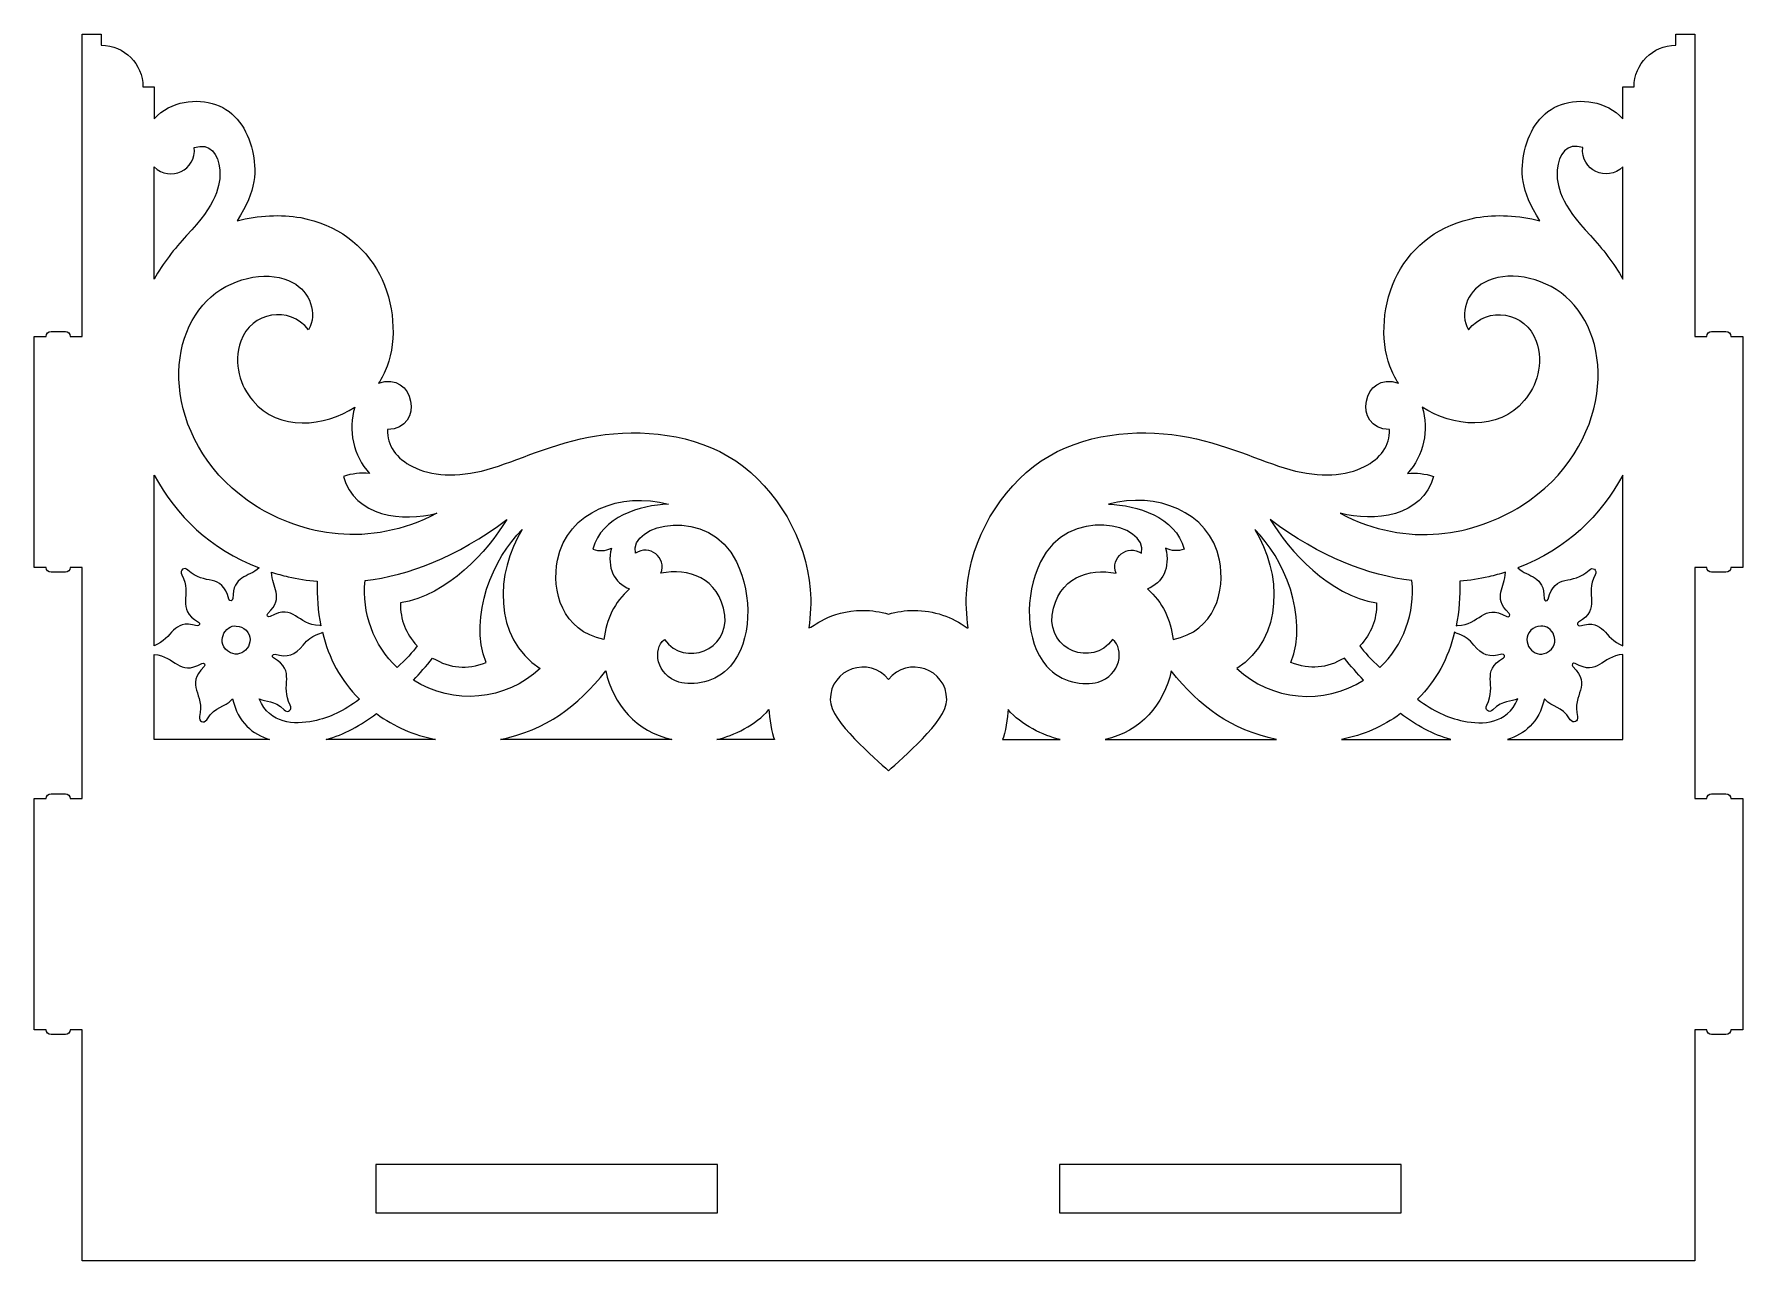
# Model space of a CAD drawing. Header units: centimetres. Extents: x -58 to 67, y -35 to 41.
# Drawn here: x -31.86 to -10.56, y 12.6 to 27.89 of the extents above; entities that cross this region are included whole.
import ezdxf

# ---------------------------------------------------------------- set-up
doc = ezdxf.new("R2010")
doc.units = ezdxf.units.CM
doc.header["$MEASUREMENT"] = 0
doc.layers.add('layer 1', color=7, linetype='Continuous')

msp = doc.modelspace()

# ---------------------------------------------------------------- linework, layer by layer
at = {"layer": 'layer 1', "color": 142, "lineweight": 9}
for points, knots in [([(-31.2642, 24.11956), (-31.2642, 24.11956), (-31.4142, 24.11956), (-31.4142, 24.11956), (-31.4142, 24.11956), (-31.4142, 24.15256), (-31.4412, 24.17956), (-31.4742, 24.17956), (-31.4742, 24.17956), (-31.4742, 24.17956), (-31.6542, 24.17956), (-31.6542, 24.17956), (-31.6542, 24.17956), (-31.6872, 24.17956), (-31.7142, 24.15256), (-31.7142, 24.11956), (-31.7142, 24.11956), (-31.7142, 24.11956), (-31.8642, 24.11956), (-31.8642, 24.11956), (-31.8642, 24.11956), (-31.8642, 24.11956), (-31.8642, 21.23956), (-31.8642, 21.23956), (-31.8642, 21.23956), (-31.8642, 21.23956), (-31.7142, 21.23956), (-31.7142, 21.23956), (-31.7142, 21.23956), (-31.7142, 21.20656), (-31.6872, 21.17956), (-31.6542, 21.17956), (-31.6542, 21.17956), (-31.6542, 21.17956), (-31.4742, 21.17956), (-31.4742, 21.17956), (-31.4742, 21.17956), (-31.4412, 21.17956), (-31.4142, 21.20656), (-31.4142, 21.23956), (-31.4142, 21.23956), (-31.4142, 21.23956), (-31.2642, 21.23956), (-31.2642, 21.23956), (-31.2642, 21.23956), (-31.2642, 21.23956), (-31.2642, 18.35956), (-31.2642, 18.35956), (-31.2642, 18.35956), (-31.2642, 18.35956), (-31.4142, 18.35956), (-31.4142, 18.35956), (-31.4142, 18.35956), (-31.4142, 18.39256), (-31.4412, 18.41956), (-31.4742, 18.41956), (-31.4742, 18.41956), (-31.4742, 18.41956), (-31.6542, 18.41956), (-31.6542, 18.41956), (-31.6542, 18.41956), (-31.6872, 18.41956), (-31.7142, 18.39256), (-31.7142, 18.35956), (-31.7142, 18.35956), (-31.7142, 18.35956), (-31.8642, 18.35956), (-31.8642, 18.35956), (-31.8642, 18.35956), (-31.8642, 18.35956), (-31.8642, 15.47956), (-31.8642, 15.47956), (-31.8642, 15.47956), (-31.8642, 15.47956), (-31.7142, 15.47956), (-31.7142, 15.47956), (-31.7142, 15.47956), (-31.7142, 15.44656), (-31.6872, 15.41956), (-31.6542, 15.41956), (-31.6542, 15.41956), (-31.6542, 15.41956), (-31.4742, 15.41956), (-31.4742, 15.41956), (-31.4742, 15.41956), (-31.4412, 15.41956), (-31.4142, 15.44656), (-31.4142, 15.47956), (-31.4142, 15.47956), (-31.4142, 15.47956), (-31.2642, 15.47956), (-31.2642, 15.47956), (-31.2642, 15.47956), (-31.2642, 15.47956), (-31.2642, 12.59956), (-31.2642, 12.59956), (-31.2642, 12.59956), (-31.2642, 12.59956), (-11.1642, 12.59956), (-11.1642, 12.59956), (-11.1642, 12.59956), (-11.1642, 12.59956), (-11.1642, 15.47956), (-11.1642, 15.47956), (-11.1642, 15.47956), (-11.1642, 15.47956), (-11.0142, 15.47956), (-11.0142, 15.47956), (-11.0142, 15.47956), (-11.0142, 15.44656), (-10.9872, 15.41956), (-10.9542, 15.41956), (-10.9542, 15.41956), (-10.9542, 15.41956), (-10.7742, 15.41956), (-10.7742, 15.41956), (-10.7742, 15.41956), (-10.7412, 15.41956), (-10.7142, 15.44656), (-10.7142, 15.47956), (-10.7142, 15.47956), (-10.7142, 15.47956), (-10.5642, 15.47956), (-10.5642, 15.47956), (-10.5642, 15.47956), (-10.5642, 15.47956), (-10.5642, 18.35956), (-10.5642, 18.35956), (-10.5642, 18.35956), (-10.5642, 18.35956), (-10.7142, 18.35956), (-10.7142, 18.35956), (-10.7142, 18.35956), (-10.7142, 18.39256), (-10.7412, 18.41956), (-10.7742, 18.41956), (-10.7742, 18.41956), (-10.7742, 18.41956), (-10.9542, 18.41956), (-10.9542, 18.41956), (-10.9542, 18.41956), (-10.9872, 18.41956), (-11.0142, 18.39256), (-11.0142, 18.35956), (-11.0142, 18.35956), (-11.0142, 18.35956), (-11.1642, 18.35956), (-11.1642, 18.35956), (-11.1642, 18.35956), (-11.1642, 18.35956), (-11.1642, 21.23956), (-11.1642, 21.23956), (-11.1642, 21.23956), (-11.1642, 21.23956), (-11.0142, 21.23956), (-11.0142, 21.23956), (-11.0142, 21.23956), (-11.0142, 21.20656), (-10.9872, 21.17956), (-10.9542, 21.17956), (-10.9542, 21.17956), (-10.9542, 21.17956), (-10.7742, 21.17956), (-10.7742, 21.17956), (-10.7742, 21.17956), (-10.7412, 21.17956), (-10.7142, 21.20656), (-10.7142, 21.23956), (-10.7142, 21.23956), (-10.7142, 21.23956), (-10.5642, 21.23956), (-10.5642, 21.23956), (-10.5642, 21.23956), (-10.5642, 21.23956), (-10.5642, 24.11956), (-10.5642, 24.11956), (-10.5642, 24.11956), (-10.5642, 24.11956), (-10.7142, 24.11956), (-10.7142, 24.11956), (-10.7142, 24.11956), (-10.7142, 24.15256), (-10.7412, 24.17956), (-10.7742, 24.17956), (-10.7742, 24.17956), (-10.7742, 24.17956), (-10.9542, 24.17956), (-10.9542, 24.17956), (-10.9542, 24.17956), (-10.9872, 24.17956), (-11.0142, 24.15256), (-11.0142, 24.11956), (-11.0142, 24.11956), (-11.0142, 24.11956), (-11.1642, 24.11956), (-11.1642, 24.11956), (-11.1642, 24.11956), (-11.1642, 24.11956), (-11.1642, 27.88562), (-11.1642, 27.88562), (-11.1642, 27.88562), (-11.24167, 27.88562), (-11.32192, 27.88562), (-11.40103, 27.88562), (-11.40103, 27.88562), (-11.40103, 27.84067), (-11.40103, 27.79382), (-11.40103, 27.74794), (-11.40103, 27.74794), (-11.68836, 27.74794), (-11.91991, 27.5155), (-11.91991, 27.22909), (-11.91991, 27.22909), (-11.96671, 27.22909), (-12.01377, 27.22909), (-12.05874, 27.22909), (-12.05874, 27.22909), (-12.05874, 27.0974), (-12.05874, 26.96596), (-12.05874, 26.83265), (-12.05874, 26.83265), (-12.2695, 27.05864), (-12.59283, 27.09025), (-12.8262, 27.00931), (-12.8262, 27.00931), (-13.07388, 26.92282), (-13.21891, 26.70653), (-13.28466, 26.43278), (-13.28466, 26.43278), (-13.33977, 26.20124), (-13.33792, 25.9282), (-13.09462, 25.56151), (-13.09462, 25.56151), (-13.36032, 25.6291), (-13.63864, 25.64272), (-13.88656, 25.59935), (-13.88656, 25.59935), (-14.33416, 25.52024), (-14.67825, 25.25527), (-14.86755, 24.89668), (-14.86755, 24.89668), (-15.05574, 24.5374), (-15.08827, 24.08609), (-14.96397, 23.74732), (-14.96397, 23.74732), (-14.93581, 23.66893), (-14.89986, 23.59858), (-14.85672, 23.53471), (-14.85672, 23.53471), (-15.29995, 23.70419), (-15.44319, 22.96532), (-14.96926, 22.95818), (-14.96926, 22.95818), (-14.95843, 22.7626), (-15.08643, 22.59518), (-15.28104, 22.49693), (-15.28104, 22.49693), (-15.51073, 22.37725), (-15.83037, 22.35649), (-16.20972, 22.46005), (-16.20972, 22.46005), (-16.58814, 22.56358), (-17.02401, 22.7942), (-17.57539, 22.88068), (-17.57539, 22.88068), (-18.12748, 22.96717), (-18.79507, 22.9132), (-19.31028, 22.56728), (-19.31028, 22.56728), (-19.82568, 22.22138), (-20.18868, 21.58535), (-20.23918, 20.9657), (-20.23918, 20.9657), (-20.25165, 20.8174), (-20.24169, 20.63734), (-20.22027, 20.4881), (-20.22027, 20.4881), (-20.22027, 20.4881), (-20.23528, 20.4881), (-20.23528, 20.4881), (-20.23528, 20.4881), (-20.41984, 20.62423), (-20.6479, 20.70476), (-20.8947, 20.70476), (-20.8947, 20.70476), (-21.00426, 20.70476), (-21.11175, 20.68867), (-21.21421, 20.65796), (-21.21421, 20.65796), (-21.31665, 20.68867), (-21.42414, 20.70476), (-21.5337, 20.70476), (-21.5337, 20.70476), (-21.96358, 20.70476), (-22.15317, 20.4881), (-22.20813, 20.4881), (-22.20813, 20.4881), (-22.18669, 20.63746), (-22.17675, 20.81728), (-22.18923, 20.9657), (-22.18923, 20.9657), (-22.23972, 21.58535), (-22.60272, 22.22137), (-23.11812, 22.56728), (-23.11812, 22.56728), (-23.63332, 22.9132), (-24.30091, 22.96717), (-24.853, 22.88068), (-24.853, 22.88068), (-25.40439, 22.7942), (-25.84026, 22.56358), (-26.21868, 22.46005), (-26.21868, 22.46005), (-26.59803, 22.35649), (-26.91768, 22.37725), (-27.14736, 22.49693), (-27.14736, 22.49693), (-27.34197, 22.59518), (-27.46996, 22.7626), (-27.45913, 22.95818), (-27.45913, 22.95818), (-26.98521, 22.96532), (-27.12844, 23.70419), (-27.57168, 23.53471), (-27.57168, 23.53471), (-27.52854, 23.59858), (-27.49258, 23.66893), (-27.46443, 23.74732), (-27.46443, 23.74732), (-27.34012, 24.08609), (-27.37266, 24.5374), (-27.56085, 24.89668), (-27.56085, 24.89668), (-27.75015, 25.25527), (-28.09423, 25.52024), (-28.54185, 25.59935), (-28.54185, 25.59935), (-28.78974, 25.6427), (-29.06809, 25.6291), (-29.33377, 25.56151), (-29.33377, 25.56151), (-29.09047, 25.9282), (-29.08863, 26.20124), (-29.14374, 26.43278), (-29.14374, 26.43278), (-29.20948, 26.70653), (-29.35452, 26.92282), (-29.6022, 27.00931), (-29.6022, 27.00931), (-29.83557, 27.09025), (-30.15889, 27.05864), (-30.36966, 26.83265), (-30.36966, 26.83265), (-30.36966, 26.96596), (-30.36966, 27.0974), (-30.36966, 27.22909), (-30.36966, 27.22909), (-30.41463, 27.22909), (-30.46168, 27.22909), (-30.50848, 27.22909), (-30.50848, 27.22909), (-30.50848, 27.5155), (-30.74004, 27.74794), (-31.02736, 27.74794), (-31.02736, 27.74794), (-31.02736, 27.79382), (-31.02736, 27.84067), (-31.02736, 27.88562), (-31.02736, 27.88562), (-31.10647, 27.88562), (-31.18672, 27.88562), (-31.2642, 27.88562), (-31.2642, 27.88562), (-31.2642, 27.88562), (-31.2642, 24.11956), (-31.2642, 24.11956)], [0, 0, 0, 0, 0.01052632, 0.01052632, 0.01052632, 0.01052632, 0.02105263, 0.02105263, 0.02105263, 0.02105263, 0.03157895, 0.03157895, 0.03157895, 0.03157895, 0.04210526, 0.04210526, 0.04210526, 0.04210526, 0.05263158, 0.05263158, 0.05263158, 0.05263158, 0.06315789, 0.06315789, 0.06315789, 0.06315789, 0.07368421, 0.07368421, 0.07368421, 0.07368421, 0.08421053, 0.08421053, 0.08421053, 0.08421053, 0.09473684, 0.09473684, 0.09473684, 0.09473684, 0.10526316, 0.10526316, 0.10526316, 0.10526316, 0.11578947, 0.11578947, 0.11578947, 0.11578947, 0.12631579, 0.12631579, 0.12631579, 0.12631579, 0.13684211, 0.13684211, 0.13684211, 0.13684211, 0.14736842, 0.14736842, 0.14736842, 0.14736842, 0.15789474, 0.15789474, 0.15789474, 0.15789474, 0.16842105, 0.16842105, 0.16842105, 0.16842105, 0.17894737, 0.17894737, 0.17894737, 0.17894737, 0.18947368, 0.18947368, 0.18947368, 0.18947368, 0.2, 0.2, 0.2, 0.2, 0.21052632, 0.21052632, 0.21052632, 0.21052632, 0.22105263, 0.22105263, 0.22105263, 0.22105263, 0.23157895, 0.23157895, 0.23157895, 0.23157895, 0.24210526, 0.24210526, 0.24210526, 0.24210526, 0.25263158, 0.25263158, 0.25263158, 0.25263158, 0.26315789, 0.26315789, 0.26315789, 0.26315789, 0.27368421, 0.27368421, 0.27368421, 0.27368421, 0.28421053, 0.28421053, 0.28421053, 0.28421053, 0.29473684, 0.29473684, 0.29473684, 0.29473684, 0.30526316, 0.30526316, 0.30526316, 0.30526316, 0.31578947, 0.31578947, 0.31578947, 0.31578947, 0.32631579, 0.32631579, 0.32631579, 0.32631579, 0.33684211, 0.33684211, 0.33684211, 0.33684211, 0.34736842, 0.34736842, 0.34736842, 0.34736842, 0.35789474, 0.35789474, 0.35789474, 0.35789474, 0.36842105, 0.36842105, 0.36842105, 0.36842105, 0.37894737, 0.37894737, 0.37894737, 0.37894737, 0.38947368, 0.38947368, 0.38947368, 0.38947368, 0.4, 0.4, 0.4, 0.4, 0.41052632, 0.41052632, 0.41052632, 0.41052632, 0.42105263, 0.42105263, 0.42105263, 0.42105263, 0.43157895, 0.43157895, 0.43157895, 0.43157895, 0.44210526, 0.44210526, 0.44210526, 0.44210526, 0.45263158, 0.45263158, 0.45263158, 0.45263158, 0.46315789, 0.46315789, 0.46315789, 0.46315789, 0.47368421, 0.47368421, 0.47368421, 0.47368421, 0.48421053, 0.48421053, 0.48421053, 0.48421053, 0.49473684, 0.49473684, 0.49473684, 0.49473684, 0.50526316, 0.50526316, 0.50526316, 0.50526316, 0.51578947, 0.51578947, 0.51578947, 0.51578947, 0.52631579, 0.52631579, 0.52631579, 0.52631579, 0.53684211, 0.53684211, 0.53684211, 0.53684211, 0.54736842, 0.54736842, 0.54736842, 0.54736842, 0.55789474, 0.55789474, 0.55789474, 0.55789474, 0.56842105, 0.56842105, 0.56842105, 0.56842105, 0.57894737, 0.57894737, 0.57894737, 0.57894737, 0.58947368, 0.58947368, 0.58947368, 0.58947368, 0.6, 0.6, 0.6, 0.6, 0.61052632, 0.61052632, 0.61052632, 0.61052632, 0.62105263, 0.62105263, 0.62105263, 0.62105263, 0.63157895, 0.63157895, 0.63157895, 0.63157895, 0.64210526, 0.64210526, 0.64210526, 0.64210526, 0.65263158, 0.65263158, 0.65263158, 0.65263158, 0.66315789, 0.66315789, 0.66315789, 0.66315789, 0.67368421, 0.67368421, 0.67368421, 0.67368421, 0.68421053, 0.68421053, 0.68421053, 0.68421053, 0.69473684, 0.69473684, 0.69473684, 0.69473684, 0.70526316, 0.70526316, 0.70526316, 0.70526316, 0.71578947, 0.71578947, 0.71578947, 0.71578947, 0.72631579, 0.72631579, 0.72631579, 0.72631579, 0.73684211, 0.73684211, 0.73684211, 0.73684211, 0.74736842, 0.74736842, 0.74736842, 0.74736842, 0.75789474, 0.75789474, 0.75789474, 0.75789474, 0.76842105, 0.76842105, 0.76842105, 0.76842105, 0.77894737, 0.77894737, 0.77894737, 0.77894737, 0.78947368, 0.78947368, 0.78947368, 0.78947368, 0.8, 0.8, 0.8, 0.8, 0.81052632, 0.81052632, 0.81052632, 0.81052632, 0.82105263, 0.82105263, 0.82105263, 0.82105263, 0.83157895, 0.83157895, 0.83157895, 0.83157895, 0.84210526, 0.84210526, 0.84210526, 0.84210526, 0.85263158, 0.85263158, 0.85263158, 0.85263158, 0.86315789, 0.86315789, 0.86315789, 0.86315789, 0.87368421, 0.87368421, 0.87368421, 0.87368421, 0.88421053, 0.88421053, 0.88421053, 0.88421053, 0.89473684, 0.89473684, 0.89473684, 0.89473684, 0.90526316, 0.90526316, 0.90526316, 0.90526316, 0.91578947, 0.91578947, 0.91578947, 0.91578947, 0.92631579, 0.92631579, 0.92631579, 0.92631579, 0.93684211, 0.93684211, 0.93684211, 0.93684211, 0.94736842, 0.94736842, 0.94736842, 0.94736842, 0.95789474, 0.95789474, 0.95789474, 0.95789474, 0.96842105, 0.96842105, 0.96842105, 0.96842105, 0.97894737, 0.97894737, 0.97894737, 0.97894737, 1, 1, 1, 1]), ([(-29.54985, 26.19571), (-29.56807, 26.39471), (-29.66976, 26.5354), (-29.86879, 26.47312), (-29.86879, 26.47312), (-29.83557, 26.19385), (-30.1741, 26.03359), (-30.36966, 26.23445), (-30.36966, 26.23445), (-30.36966, 25.76701), (-30.36966, 25.30025), (-30.36966, 24.83465), (-30.36966, 24.83465), (-30.25435, 25.03181), (-30.12108, 25.2103), (-29.96332, 25.37612), (-29.96332, 25.37612), (-29.5969, 25.76147), (-29.53462, 26.00569), (-29.54985, 26.19571)], [0, 0, 0, 0, 0.16666667, 0.16666667, 0.16666667, 0.16666667, 0.33333333, 0.33333333, 0.33333333, 0.33333333, 0.5, 0.5, 0.5, 0.5, 0.66666667, 0.66666667, 0.66666667, 0.66666667, 1, 1, 1, 1]), ([(-12.87855, 26.19571), (-12.86032, 26.39471), (-12.75864, 26.5354), (-12.5596, 26.47312), (-12.5596, 26.47312), (-12.59283, 26.19385), (-12.25429, 26.03359), (-12.05874, 26.23445), (-12.05874, 26.23445), (-12.05874, 25.76701), (-12.05874, 25.30025), (-12.05874, 24.83465), (-12.05874, 24.83465), (-12.17404, 25.03181), (-12.30732, 25.21031), (-12.46507, 25.37612), (-12.46507, 25.37612), (-12.83149, 25.76147), (-12.89379, 26.00569), (-12.87855, 26.19571)], [0, 0, 0, 0, 0.16666667, 0.16666667, 0.16666667, 0.16666667, 0.33333333, 0.33333333, 0.33333333, 0.33333333, 0.5, 0.5, 0.5, 0.5, 0.66666667, 0.66666667, 0.66666667, 0.66666667, 1, 1, 1, 1]), ([(-28.64377, 24.79312), (-28.90851, 24.9391), (-29.35636, 24.87338), (-29.65707, 24.61394), (-29.65707, 24.61394), (-29.95986, 24.3545), (-30.11392, 23.89951), (-30.04359, 23.40325), (-30.04359, 23.40325), (-29.97231, 22.90675), (-29.67507, 22.36988), (-29.10408, 22.00876), (-29.10408, 22.00876), (-28.53285, 21.64924), (-27.6879, 21.46544), (-26.84661, 21.91696), (-26.84661, 21.91696), (-27.26011, 21.80165), (-27.8763, 21.87361), (-28.0096, 22.37357), (-28.0096, 22.37357), (-27.90052, 22.41047), (-27.79603, 22.42225), (-27.68259, 22.41047), (-27.68259, 22.41047), (-27.88621, 22.63487), (-27.95541, 22.9501), (-27.86731, 23.23837), (-27.86731, 23.23837), (-28.23823, 22.98967), (-28.81983, 22.93468), (-29.14005, 23.31863), (-29.14005, 23.31863), (-29.29042, 23.49781), (-29.38774, 23.77799), (-29.28789, 24.06163), (-29.28789, 24.06163), (-29.16081, 24.42647), (-28.68067, 24.50672), (-28.44384, 24.20231), (-28.44384, 24.20231), (-28.32762, 24.4094), (-28.42399, 24.67252), (-28.64377, 24.79312)], [0, 0, 0, 0, 0.08333333, 0.08333333, 0.08333333, 0.08333333, 0.16666667, 0.16666667, 0.16666667, 0.16666667, 0.25, 0.25, 0.25, 0.25, 0.33333333, 0.33333333, 0.33333333, 0.33333333, 0.41666667, 0.41666667, 0.41666667, 0.41666667, 0.5, 0.5, 0.5, 0.5, 0.58333333, 0.58333333, 0.58333333, 0.58333333, 0.66666667, 0.66666667, 0.66666667, 0.66666667, 0.75, 0.75, 0.75, 0.75, 0.83333333, 0.83333333, 0.83333333, 0.83333333, 1, 1, 1, 1]), ([(-13.78462, 24.79312), (-13.51989, 24.9391), (-13.07203, 24.87338), (-12.77133, 24.61394), (-12.77133, 24.61394), (-12.46854, 24.3545), (-12.31447, 23.89951), (-12.38481, 23.40325), (-12.38481, 23.40325), (-12.45609, 22.90673), (-12.75333, 22.36988), (-13.32432, 22.00876), (-13.32432, 22.00876), (-13.89555, 21.64924), (-14.7405, 21.46544), (-15.58179, 21.91696), (-15.58179, 21.91696), (-15.16828, 21.80165), (-14.5521, 21.87361), (-14.41879, 22.37357), (-14.41879, 22.37357), (-14.52787, 22.41047), (-14.63236, 22.42225), (-14.74581, 22.41047), (-14.74581, 22.41047), (-14.54218, 22.63487), (-14.47299, 22.9501), (-14.56108, 23.23837), (-14.56108, 23.23837), (-14.19016, 22.98967), (-13.60858, 22.93466), (-13.28835, 23.31863), (-13.28835, 23.31863), (-13.13797, 23.49779), (-13.04065, 23.77799), (-13.14051, 24.06163), (-13.14051, 24.06163), (-13.26759, 24.42647), (-13.74774, 24.50674), (-13.98456, 24.20231), (-13.98456, 24.20231), (-14.10078, 24.4094), (-14.0044, 24.67252), (-13.78462, 24.79312)], [0, 0, 0, 0, 0.08333333, 0.08333333, 0.08333333, 0.08333333, 0.16666667, 0.16666667, 0.16666667, 0.16666667, 0.25, 0.25, 0.25, 0.25, 0.33333333, 0.33333333, 0.33333333, 0.33333333, 0.41666667, 0.41666667, 0.41666667, 0.41666667, 0.5, 0.5, 0.5, 0.5, 0.58333333, 0.58333333, 0.58333333, 0.58333333, 0.66666667, 0.66666667, 0.66666667, 0.66666667, 0.75, 0.75, 0.75, 0.75, 0.83333333, 0.83333333, 0.83333333, 0.83333333, 1, 1, 1, 1]), ([(-30.36966, 22.39064), (-30.36966, 21.68174), (-30.36966, 20.97283), (-30.36966, 20.26394), (-30.36966, 20.26394), (-30.11937, 20.35712), (-30.15447, 20.60149), (-29.83372, 20.51416), (-29.83372, 20.51416), (-29.80305, 20.50607), (-29.78691, 20.5439), (-29.81481, 20.55935), (-29.81481, 20.55935), (-30.10852, 20.72635), (-29.88699, 20.89288), (-30.02373, 21.14926), (-30.02373, 21.14926), (-30.05347, 21.20599), (-29.9931, 21.25303), (-29.94808, 21.20783), (-29.94808, 21.20783), (-29.73618, 21.001), (-29.52807, 21.18485), (-29.4364, 20.84671), (-29.4364, 20.84671), (-29.42739, 20.81512), (-29.38774, 20.82064), (-29.38774, 20.85202), (-29.38774, 20.85202), (-29.38774, 21.14377), (-29.19627, 21.11338), (-29.05887, 21.23411), (-29.05887, 21.23411), (-29.6746, 21.47), (-30.08913, 21.88382), (-30.36966, 22.39064)], [0, 0, 0, 0, 0.1, 0.1, 0.1, 0.1, 0.2, 0.2, 0.2, 0.2, 0.3, 0.3, 0.3, 0.3, 0.4, 0.4, 0.4, 0.4, 0.5, 0.5, 0.5, 0.5, 0.6, 0.6, 0.6, 0.6, 0.7, 0.7, 0.7, 0.7, 0.8, 0.8, 0.8, 0.8, 1, 1, 1, 1]), ([(-12.05874, 22.39064), (-12.05874, 21.68174), (-12.05874, 20.97283), (-12.05874, 20.26394), (-12.05874, 20.26394), (-12.30903, 20.35712), (-12.27393, 20.60149), (-12.59467, 20.51416), (-12.59467, 20.51416), (-12.62535, 20.50607), (-12.64149, 20.54389), (-12.61359, 20.55935), (-12.61359, 20.55935), (-12.31984, 20.72645), (-12.54144, 20.89274), (-12.40465, 21.14926), (-12.40465, 21.14926), (-12.37492, 21.20599), (-12.4353, 21.25303), (-12.48031, 21.20783), (-12.48031, 21.20783), (-12.69217, 21.00104), (-12.90045, 21.18478), (-12.99199, 20.84671), (-12.99199, 20.84671), (-13.00099, 20.81512), (-13.04065, 20.82064), (-13.04065, 20.85202), (-13.04065, 20.85202), (-13.04065, 21.14377), (-13.23213, 21.11338), (-13.36953, 21.23411), (-13.36953, 21.23411), (-12.75379, 21.47), (-12.33927, 21.88382), (-12.05874, 22.39064)], [0, 0, 0, 0, 0.1, 0.1, 0.1, 0.1, 0.2, 0.2, 0.2, 0.2, 0.3, 0.3, 0.3, 0.3, 0.4, 0.4, 0.4, 0.4, 0.5, 0.5, 0.5, 0.5, 0.6, 0.6, 0.6, 0.6, 0.7, 0.7, 0.7, 0.7, 0.8, 0.8, 0.8, 0.8, 1, 1, 1, 1]), ([(-23.95846, 22.02764), (-24.54537, 22.18525), (-25.2114, 21.95107), (-25.34026, 21.33052), (-25.34026, 21.33052), (-25.41777, 20.95394), (-25.28356, 20.44498), (-24.76122, 20.34305), (-24.76122, 20.34305), (-24.73293, 20.59076), (-24.63222, 20.81), (-24.4432, 20.97283), (-24.4432, 20.97283), (-24.63324, 21.04571), (-24.72777, 21.23575), (-24.66921, 21.48086), (-24.66921, 21.48086), (-24.74853, 21.44491), (-24.81795, 21.43937), (-24.90073, 21.46727), (-24.90073, 21.46727), (-24.78913, 21.87547), (-24.31176, 22.0159), (-23.95846, 22.02764)], [0, 0, 0, 0, 0.14285714, 0.14285714, 0.14285714, 0.14285714, 0.28571429, 0.28571429, 0.28571429, 0.28571429, 0.42857143, 0.42857143, 0.42857143, 0.42857143, 0.57142857, 0.57142857, 0.57142857, 0.57142857, 0.71428571, 0.71428571, 0.71428571, 0.71428571, 1, 1, 1, 1]), ([(-18.46993, 22.02764), (-17.88307, 22.18523), (-17.217, 21.9511), (-17.08813, 21.33052), (-17.08813, 21.33052), (-17.01063, 20.95394), (-17.14483, 20.44498), (-17.66718, 20.34305), (-17.66718, 20.34305), (-17.69548, 20.59076), (-17.79618, 20.81), (-17.98519, 20.97283), (-17.98519, 20.97283), (-17.79516, 21.04571), (-17.70061, 21.23575), (-17.75919, 21.48086), (-17.75919, 21.48086), (-17.67987, 21.44491), (-17.61046, 21.43937), (-17.52766, 21.46727), (-17.52766, 21.46727), (-17.63926, 21.87547), (-18.11665, 22.0159), (-18.46993, 22.02764)], [0, 0, 0, 0, 0.14285714, 0.14285714, 0.14285714, 0.14285714, 0.28571429, 0.28571429, 0.28571429, 0.28571429, 0.42857143, 0.42857143, 0.42857143, 0.42857143, 0.57142857, 0.57142857, 0.57142857, 0.57142857, 0.71428571, 0.71428571, 0.71428571, 0.71428571, 1, 1, 1, 1]), ([(-23.10915, 21.30977), (-23.44081, 22.01432), (-24.4626, 21.78965), (-24.36664, 21.41701), (-24.36664, 21.41701), (-24.19714, 21.53669), (-23.9739, 21.36188), (-24.05047, 21.16817), (-24.05047, 21.16817), (-23.71608, 21.23236), (-23.32197, 21.12475), (-23.2558, 20.64583), (-23.2558, 20.64583), (-23.19745, 20.21528), (-23.75136, 19.99181), (-24.00711, 20.34119), (-24.00711, 20.34119), (-24.16159, 20.22704), (-24.10596, 19.89367), (-23.827, 19.81264), (-23.827, 19.81264), (-23.64877, 19.76029), (-23.36487, 19.80341), (-23.18569, 20.00983), (-23.18569, 20.00983), (-22.91413, 20.31955), (-22.90878, 20.88961), (-23.10915, 21.30977)], [0, 0, 0, 0, 0.125, 0.125, 0.125, 0.125, 0.25, 0.25, 0.25, 0.25, 0.375, 0.375, 0.375, 0.375, 0.5, 0.5, 0.5, 0.5, 0.625, 0.625, 0.625, 0.625, 0.75, 0.75, 0.75, 0.75, 1, 1, 1, 1]), ([(-19.31925, 21.30977), (-18.98758, 22.01434), (-17.96577, 21.78964), (-18.06175, 21.41701), (-18.06175, 21.41701), (-18.23125, 21.53669), (-18.45448, 21.36188), (-18.37792, 21.16817), (-18.37792, 21.16817), (-18.71232, 21.23236), (-19.10643, 21.12475), (-19.17259, 20.64583), (-19.17259, 20.64583), (-19.23094, 20.21528), (-18.67704, 19.99183), (-18.42129, 20.34119), (-18.42129, 20.34119), (-18.26682, 20.22704), (-18.32242, 19.8937), (-18.60139, 19.81265), (-18.60139, 19.81265), (-18.77962, 19.76029), (-19.06353, 19.80341), (-19.2427, 20.00983), (-19.2427, 20.00983), (-19.51426, 20.31955), (-19.51962, 20.88961), (-19.31925, 21.30977)], [0, 0, 0, 0, 0.125, 0.125, 0.125, 0.125, 0.25, 0.25, 0.25, 0.25, 0.375, 0.375, 0.375, 0.375, 0.5, 0.5, 0.5, 0.5, 0.625, 0.625, 0.625, 0.625, 0.75, 0.75, 0.75, 0.75, 1, 1, 1, 1]), ([(-25.97191, 21.83764), (-26.59965, 21.36557), (-27.19783, 21.14029), (-27.73933, 21.07639), (-27.73933, 21.07639), (-27.78082, 20.6719), (-27.63207, 20.27017), (-27.33852, 19.99181), (-27.33852, 19.99181), (-27.23313, 20.09099), (-27.14298, 20.1874), (-27.09061, 20.26394), (-27.09061, 20.26394), (-27.23566, 20.42237), (-27.29886, 20.58173), (-27.29886, 20.79803), (-27.29886, 20.79803), (-26.70343, 20.8972), (-26.2159, 21.43937), (-25.97191, 21.83764)], [0, 0, 0, 0, 0.16666667, 0.16666667, 0.16666667, 0.16666667, 0.33333333, 0.33333333, 0.33333333, 0.33333333, 0.5, 0.5, 0.5, 0.5, 0.66666667, 0.66666667, 0.66666667, 0.66666667, 1, 1, 1, 1]), ([(-16.45648, 21.83764), (-15.82875, 21.36557), (-15.23056, 21.14029), (-14.68906, 21.07639), (-14.68906, 21.07639), (-14.64757, 20.6719), (-14.79633, 20.27017), (-15.08988, 19.99183), (-15.08988, 19.99183), (-15.19527, 20.09099), (-15.28542, 20.1874), (-15.33778, 20.26394), (-15.33778, 20.26394), (-15.19273, 20.42237), (-15.12954, 20.58173), (-15.12954, 20.79803), (-15.12954, 20.79803), (-15.72496, 20.8972), (-16.21249, 21.43937), (-16.45648, 21.83764)], [0, 0, 0, 0, 0.16666667, 0.16666667, 0.16666667, 0.16666667, 0.33333333, 0.33333333, 0.33333333, 0.33333333, 0.5, 0.5, 0.5, 0.5, 0.66666667, 0.66666667, 0.66666667, 0.66666667, 1, 1, 1, 1]), ([(-25.55475, 19.98007), (-26.15295, 20.3638), (-26.10958, 21.17717), (-25.78191, 21.7115), (-25.78191, 21.7115), (-26.13405, 21.36557), (-26.45736, 20.63039), (-26.23138, 20.0557), (-26.23138, 20.0557), (-26.47717, 19.96483), (-26.66907, 19.98007), (-26.8969, 20.10991), (-26.8969, 20.10991), (-26.97808, 20.00983), (-27.05835, 19.91966), (-27.13743, 19.835), (-27.13743, 19.835), (-26.63748, 19.51976), (-25.98898, 19.58018), (-25.55475, 19.98007)], [0, 0, 0, 0, 0.16666667, 0.16666667, 0.16666667, 0.16666667, 0.33333333, 0.33333333, 0.33333333, 0.33333333, 0.5, 0.5, 0.5, 0.5, 0.66666667, 0.66666667, 0.66666667, 0.66666667, 1, 1, 1, 1]), ([(-16.87365, 19.98007), (-16.27545, 20.3638), (-16.31881, 21.17717), (-16.64649, 21.71149), (-16.64649, 21.71149), (-16.29436, 21.36557), (-15.97104, 20.63039), (-16.19701, 20.0557), (-16.19701, 20.0557), (-15.95122, 19.96483), (-15.75933, 19.98007), (-15.53149, 20.10989), (-15.53149, 20.10989), (-15.45031, 20.00983), (-15.37005, 19.91965), (-15.29097, 19.835), (-15.29097, 19.835), (-15.79092, 19.51976), (-16.43941, 19.58018), (-16.87365, 19.98007)], [0, 0, 0, 0, 0.16666667, 0.16666667, 0.16666667, 0.16666667, 0.33333333, 0.33333333, 0.33333333, 0.33333333, 0.5, 0.5, 0.5, 0.5, 0.66666667, 0.66666667, 0.66666667, 0.66666667, 1, 1, 1, 1]), ([(-28.69773, 21.12505), (-28.76899, 21.14029), (-28.8375, 21.15919), (-28.90506, 21.17993), (-28.90506, 21.17993), (-28.90506, 20.98634), (-28.73539, 20.87957), (-28.95004, 20.66821), (-28.95004, 20.66821), (-28.97239, 20.64583), (-28.94818, 20.61332), (-28.92028, 20.62877), (-28.92028, 20.62877), (-28.61655, 20.80004), (-28.59178, 20.51876), (-28.305, 20.516), (-28.305, 20.516), (-28.2997, 20.516), (-28.29418, 20.51416), (-28.28979, 20.51252), (-28.28979, 20.51252), (-28.32922, 20.69795), (-28.34097, 20.87921), (-28.33476, 21.06832), (-28.33476, 21.06832), (-28.46091, 21.07823), (-28.58151, 21.09899), (-28.69773, 21.12505)], [0, 0, 0, 0, 0.125, 0.125, 0.125, 0.125, 0.25, 0.25, 0.25, 0.25, 0.375, 0.375, 0.375, 0.375, 0.5, 0.5, 0.5, 0.5, 0.625, 0.625, 0.625, 0.625, 0.75, 0.75, 0.75, 0.75, 1, 1, 1, 1]), ([(-13.73067, 21.12505), (-13.6594, 21.14029), (-13.5909, 21.15919), (-13.52334, 21.17993), (-13.52334, 21.17993), (-13.52334, 20.98634), (-13.693, 20.87957), (-13.47835, 20.66821), (-13.47835, 20.66821), (-13.456, 20.64583), (-13.48021, 20.61332), (-13.50811, 20.62877), (-13.50811, 20.62877), (-13.81188, 20.80004), (-13.83661, 20.51876), (-14.1234, 20.516), (-14.1234, 20.516), (-14.12869, 20.516), (-14.13421, 20.51416), (-14.13861, 20.51252), (-14.13861, 20.51252), (-14.09917, 20.69795), (-14.08743, 20.87921), (-14.09364, 21.06832), (-14.09364, 21.06832), (-13.96749, 21.07823), (-13.84689, 21.09899), (-13.73067, 21.12505)], [0, 0, 0, 0, 0.125, 0.125, 0.125, 0.125, 0.25, 0.25, 0.25, 0.25, 0.375, 0.375, 0.375, 0.375, 0.5, 0.5, 0.5, 0.5, 0.625, 0.625, 0.625, 0.625, 0.75, 0.75, 0.75, 0.75, 1, 1, 1, 1]), ([(-29.3446, 20.50885), (-29.48146, 20.5346), (-29.62485, 20.28587), (-29.41746, 20.17747), (-29.41746, 20.17747), (-29.26378, 20.09711), (-29.08309, 20.31065), (-29.22214, 20.45741), (-29.22214, 20.45741), (-29.25463, 20.49172), (-29.29903, 20.50885), (-29.3446, 20.50885)], [0, 0, 0, 0, 0.25, 0.25, 0.25, 0.25, 0.5, 0.5, 0.5, 0.5, 1, 1, 1, 1]), ([(-13.08379, 20.50886), (-12.94624, 20.5343), (-12.80395, 20.28557), (-13.01094, 20.17747), (-13.01094, 20.17747), (-13.16479, 20.09708), (-13.34524, 20.31088), (-13.20625, 20.45741), (-13.20625, 20.45741), (-13.17375, 20.49169), (-13.12938, 20.50886), (-13.08379, 20.50886)], [0, 0, 0, 0, 0.25, 0.25, 0.25, 0.25, 0.5, 0.5, 0.5, 0.5, 1, 1, 1, 1]), ([(-28.27156, 20.4332), (-28.29507, 20.40292), (-28.39798, 20.41919), (-28.5121, 20.27203), (-28.5121, 20.27203), (-28.61125, 20.14586), (-28.70766, 20.1152), (-28.86172, 20.15855), (-28.86172, 20.15855), (-28.8933, 20.16662), (-28.90851, 20.12881), (-28.88061, 20.11336), (-28.88061, 20.11336), (-28.58505, 19.94587), (-28.80787, 19.77377), (-28.67169, 19.52345), (-28.67169, 19.52345), (-28.6401, 19.46672), (-28.70326, 19.41968), (-28.7473, 19.46488), (-28.7473, 19.46488), (-28.87342, 19.59092), (-28.97331, 19.56584), (-29.05887, 19.60094), (-29.05887, 19.60094), (-28.92397, 19.28638), (-28.62301, 19.27925), (-28.38433, 19.32605), (-28.38433, 19.32605), (-28.17171, 19.36756), (-28.0096, 19.4522), (-27.80875, 19.59818), (-27.80875, 19.59818), (-28.04928, 19.83964), (-28.18878, 20.1025), (-28.27156, 20.4332)], [0, 0, 0, 0, 0.1, 0.1, 0.1, 0.1, 0.2, 0.2, 0.2, 0.2, 0.3, 0.3, 0.3, 0.3, 0.4, 0.4, 0.4, 0.4, 0.5, 0.5, 0.5, 0.5, 0.6, 0.6, 0.6, 0.6, 0.7, 0.7, 0.7, 0.7, 0.8, 0.8, 0.8, 0.8, 1, 1, 1, 1]), ([(-14.15683, 20.43322), (-14.13337, 20.4029), (-14.03044, 20.41922), (-13.91629, 20.27203), (-13.91629, 20.27203), (-13.81714, 20.14586), (-13.72074, 20.1152), (-13.56667, 20.15855), (-13.56667, 20.15855), (-13.5351, 20.16662), (-13.51989, 20.12881), (-13.54779, 20.11336), (-13.54779, 20.11336), (-13.84335, 19.94587), (-13.62051, 19.77379), (-13.75672, 19.52345), (-13.75672, 19.52345), (-13.78831, 19.46672), (-13.72513, 19.41968), (-13.68109, 19.46488), (-13.68109, 19.46488), (-13.55497, 19.59092), (-13.45509, 19.56584), (-13.36953, 19.60094), (-13.36953, 19.60094), (-13.50442, 19.28638), (-13.80538, 19.27925), (-14.04406, 19.32605), (-14.04406, 19.32605), (-14.25669, 19.36756), (-14.41879, 19.4522), (-14.61964, 19.59818), (-14.61964, 19.59818), (-14.37912, 19.83964), (-14.23962, 20.1025), (-14.15683, 20.43322)], [0, 0, 0, 0, 0.1, 0.1, 0.1, 0.1, 0.2, 0.2, 0.2, 0.2, 0.3, 0.3, 0.3, 0.3, 0.4, 0.4, 0.4, 0.4, 0.5, 0.5, 0.5, 0.5, 0.6, 0.6, 0.6, 0.6, 0.7, 0.7, 0.7, 0.7, 0.8, 0.8, 0.8, 0.8, 1, 1, 1, 1]), ([(-30.36966, 19.09636), (-29.88952, 19.09636), (-29.4103, 19.09636), (-28.93111, 19.09636), (-28.93111, 19.09636), (-29.1382, 19.16026), (-29.32198, 19.30529), (-29.39142, 19.60094), (-29.39142, 19.60094), (-29.50465, 19.4747), (-29.59314, 19.53533), (-29.7129, 19.34312), (-29.7129, 19.34312), (-29.74725, 19.29007), (-29.81829, 19.3189), (-29.80305, 19.38187), (-29.80305, 19.38187), (-29.73075, 19.66963), (-29.99176, 19.76327), (-29.7454, 20.00452), (-29.7454, 20.00452), (-29.7228, 20.02687), (-29.7454, 20.0594), (-29.7733, 20.04394), (-29.7733, 20.04394), (-30.06865, 19.87919), (-30.09538, 20.13358), (-30.36966, 20.15669), (-30.36966, 20.15669), (-30.36966, 20.15669), (-30.36966, 19.09636), (-30.36966, 19.09636)], [0, 0, 0, 0, 0.11111111, 0.11111111, 0.11111111, 0.11111111, 0.22222222, 0.22222222, 0.22222222, 0.22222222, 0.33333333, 0.33333333, 0.33333333, 0.33333333, 0.44444444, 0.44444444, 0.44444444, 0.44444444, 0.55555556, 0.55555556, 0.55555556, 0.55555556, 0.66666667, 0.66666667, 0.66666667, 0.66666667, 0.77777778, 0.77777778, 0.77777778, 0.77777778, 1, 1, 1, 1]), ([(-21.21421, 18.70463), (-21.3753, 18.86528), (-21.94035, 19.31747), (-21.94035, 19.59241), (-21.94035, 19.59241), (-21.94035, 19.97822), (-21.45138, 20.14478), (-21.21421, 19.84396), (-21.21421, 19.84396), (-20.97702, 20.14478), (-20.48805, 19.97822), (-20.48805, 19.59241), (-20.48805, 19.59241), (-20.48805, 19.31747), (-21.0531, 18.8653), (-21.21421, 18.70463)], [0, 0, 0, 0, 0.2, 0.2, 0.2, 0.2, 0.4, 0.4, 0.4, 0.4, 0.6, 0.6, 0.6, 0.6, 1, 1, 1, 1]), ([(-12.05874, 19.09636), (-12.53887, 19.09636), (-13.01809, 19.09636), (-13.49728, 19.09636), (-13.49728, 19.09636), (-13.29019, 19.16026), (-13.10641, 19.30529), (-13.03698, 19.60094), (-13.03698, 19.60094), (-12.92371, 19.47469), (-12.8353, 19.53538), (-12.7155, 19.34311), (-12.7155, 19.34311), (-12.68115, 19.29007), (-12.61011, 19.3189), (-12.62535, 19.38187), (-12.62535, 19.38187), (-12.69766, 19.66967), (-12.43662, 19.76318), (-12.68301, 20.0045), (-12.68301, 20.0045), (-12.7056, 20.02687), (-12.68301, 20.0594), (-12.65509, 20.04394), (-12.65509, 20.04394), (-12.35974, 19.87919), (-12.33301, 20.13358), (-12.05874, 20.15669), (-12.05874, 20.15669), (-12.05874, 20.15669), (-12.05874, 19.09636), (-12.05874, 19.09636)], [0, 0, 0, 0, 0.11111111, 0.11111111, 0.11111111, 0.11111111, 0.22222222, 0.22222222, 0.22222222, 0.22222222, 0.33333333, 0.33333333, 0.33333333, 0.33333333, 0.44444444, 0.44444444, 0.44444444, 0.44444444, 0.55555556, 0.55555556, 0.55555556, 0.55555556, 0.66666667, 0.66666667, 0.66666667, 0.66666667, 0.77777778, 0.77777778, 0.77777778, 0.77777778, 1, 1, 1, 1]), ([(-26.05288, 19.09636), (-25.33869, 19.09636), (-24.62607, 19.09636), (-23.91351, 19.09636), (-23.91351, 19.09636), (-24.35698, 19.19516), (-24.65133, 19.53514), (-24.73863, 19.95032), (-24.73863, 19.95032), (-25.09815, 19.50269), (-25.47541, 19.21882), (-26.05288, 19.09636)], [0, 0, 0, 0, 0.25, 0.25, 0.25, 0.25, 0.5, 0.5, 0.5, 0.5, 1, 1, 1, 1]), ([(-16.37551, 19.09636), (-17.08971, 19.09636), (-17.80231, 19.09636), (-18.51489, 19.09636), (-18.51489, 19.09636), (-18.07143, 19.19516), (-17.77705, 19.53514), (-17.68977, 19.95032), (-17.68977, 19.95032), (-17.33025, 19.50269), (-16.95298, 19.21882), (-16.37551, 19.09636)], [0, 0, 0, 0, 0.25, 0.25, 0.25, 0.25, 0.5, 0.5, 0.5, 0.5, 1, 1, 1, 1]), ([(-28.22383, 19.09636), (-27.77091, 19.09636), (-27.31591, 19.09636), (-26.86093, 19.09636), (-26.86093, 19.09636), (-27.13398, 19.15309), (-27.37081, 19.25411), (-27.59797, 19.41808), (-27.59797, 19.41808), (-27.79069, 19.27397), (-28.00315, 19.1558), (-28.22383, 19.09636)], [0, 0, 0, 0, 0.25, 0.25, 0.25, 0.25, 0.5, 0.5, 0.5, 0.5, 1, 1, 1, 1]), ([(-23.35495, 19.09636), (-23.11629, 19.09636), (-22.87575, 19.09636), (-22.63708, 19.09636), (-22.63708, 19.09636), (-22.6683, 19.15859), (-22.69915, 19.38517), (-22.70461, 19.46834), (-22.70461, 19.46834), (-22.86975, 19.27666), (-23.14155, 19.14292), (-23.35495, 19.09636)], [0, 0, 0, 0, 0.25, 0.25, 0.25, 0.25, 0.5, 0.5, 0.5, 0.5, 1, 1, 1, 1]), ([(-19.07346, 19.09636), (-19.31211, 19.09636), (-19.55265, 19.09636), (-19.79131, 19.09636), (-19.79131, 19.09636), (-19.7601, 19.15859), (-19.72926, 19.38518), (-19.72377, 19.46834), (-19.72377, 19.46834), (-19.55883, 19.27673), (-19.2867, 19.14287), (-19.07346, 19.09636)], [0, 0, 0, 0, 0.25, 0.25, 0.25, 0.25, 0.5, 0.5, 0.5, 0.5, 1, 1, 1, 1]), ([(-14.20456, 19.09636), (-14.65749, 19.09636), (-15.11248, 19.09636), (-15.56748, 19.09636), (-15.56748, 19.09636), (-15.29442, 19.1531), (-15.05758, 19.25411), (-14.83042, 19.41808), (-14.83042, 19.41808), (-14.63767, 19.27396), (-14.42527, 19.1558), (-14.20456, 19.09636)], [0, 0, 0, 0, 0.25, 0.25, 0.25, 0.25, 0.5, 0.5, 0.5, 0.5, 1, 1, 1, 1]), ([(-27.6042, 13.19956), (-27.6042, 13.19956), (-27.6042, 13.79956), (-27.6042, 13.79956), (-27.6042, 13.79956), (-27.6042, 13.79956), (-23.3442, 13.79956), (-23.3442, 13.79956), (-23.3442, 13.79956), (-23.3442, 13.79956), (-23.3442, 13.19956), (-23.3442, 13.19956), (-23.3442, 13.19956), (-23.3442, 13.19956), (-27.6042, 13.19956), (-27.6042, 13.19956)], [0, 0, 0, 0, 0.2, 0.2, 0.2, 0.2, 0.4, 0.4, 0.4, 0.4, 0.6, 0.6, 0.6, 0.6, 1, 1, 1, 1]), ([(-19.0842, 13.19956), (-19.0842, 13.19956), (-19.0842, 13.79956), (-19.0842, 13.79956), (-19.0842, 13.79956), (-19.0842, 13.79956), (-14.8242, 13.79956), (-14.8242, 13.79956), (-14.8242, 13.79956), (-14.8242, 13.79956), (-14.8242, 13.19956), (-14.8242, 13.19956), (-14.8242, 13.19956), (-14.8242, 13.19956), (-19.0842, 13.19956), (-19.0842, 13.19956)], [0, 0, 0, 0, 0.2, 0.2, 0.2, 0.2, 0.4, 0.4, 0.4, 0.4, 0.6, 0.6, 0.6, 0.6, 1, 1, 1, 1])]:
    msp.add_open_spline(points, degree=3, knots=knots, dxfattribs=at)

doc.saveas('drawing.dxf')
